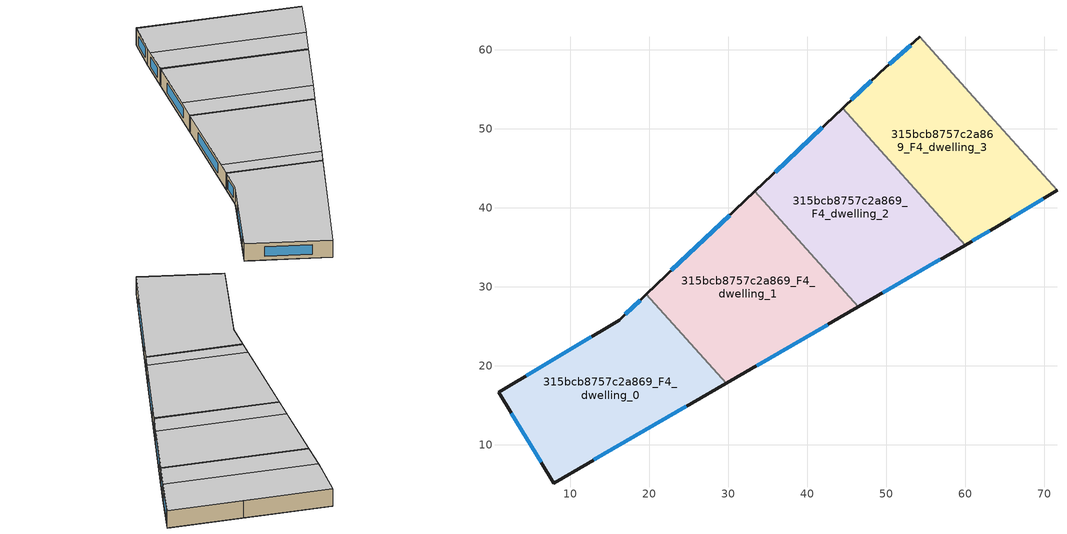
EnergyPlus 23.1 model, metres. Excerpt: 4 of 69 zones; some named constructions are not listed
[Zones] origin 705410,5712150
315bcb8757c2a869_F4_dwelling_0
 floor to 315bcb8757c2a869_F3_dwelling_0 (EU_floor_Construction): 29.74,17.76 19.65,29.05 16.2,25.78 0.94,16.64 7.95,5.14 z12
 wall outside (EU_wall_Construction): 29.74,17.76 7.95,5.14 0.94,16.64 16.2,25.78 19.65,29.05 z12:15
 wall to 315bcb8757c2a869_F4_dwelling_1 (EU_wall_Construction): 19.65,29.05 29.74,17.76 z12:15
 window (EU_Window_Construction): 6.33,7.8 2.56,13.98 / 4.47,18.75 12.67,23.66 / 17,26.53 18.85,28.29 / 24.7,14.84 12.99,8.06 z12.69:14.31
 ceiling to 315bcb8757c2a869_F5_dwelling_0 (EU_floor_Construction): 19.65,29.05 29.74,17.76 7.95,5.14 0.94,16.64 16.2,25.78 z15
315bcb8757c2a869_F4_dwelling_1
 floor to 315bcb8757c2a869_F3_dwelling_1 (EU_floor_Construction): 46.45,27.43 33.37,42.06 19.65,29.05 29.74,17.76 z12
 wall outside (EU_wall_Construction): 19.65,29.05 33.37,42.06 / 46.45,27.43 29.74,17.76 z12:15
 wall to 315bcb8757c2a869_F4_dwelling_2 (EU_wall_Construction): 33.37,42.06 46.45,27.43 z12:15
 window (EU_Window_Construction): 22.83,32.06 30.19,39.05 / 42.58,25.19 33.61,20 z12.69:14.31
 ceiling to 315bcb8757c2a869_F5_dwelling_1 (EU_floor_Construction): 33.37,42.06 46.45,27.43 32.09,19.12 21.58,30.88 z15
 ceiling to 315bcb8757c2a869_F5_dwelling_0 (EU_floor_Construction): 21.58,30.88 32.09,19.12 29.74,17.76 19.65,29.05 z15
315bcb8757c2a869_F4_dwelling_2
 floor to 315bcb8757c2a869_F3_dwelling_2 (EU_floor_Construction): 60,35.27 44.49,52.61 33.37,42.06 46.45,27.43 z12
 wall outside (EU_wall_Construction): 33.37,42.06 44.49,52.61 / 60,35.27 46.45,27.43 z12:15
 wall to 315bcb8757c2a869_F4_dwelling_3 (EU_wall_Construction): 44.49,52.61 60,35.27 z12:15
 window (EU_Window_Construction): 35.94,44.5 41.92,50.17 / 56.86,33.46 49.59,29.25 z12.69:14.31
 ceiling to 315bcb8757c2a869_F5_dwelling_2 (EU_floor_Construction): 44.49,52.61 60,35.27 50.06,29.52 36.34,44.88 z15
 ceiling to 315bcb8757c2a869_F5_dwelling_1 (EU_floor_Construction): 36.34,44.88 50.06,29.52 46.45,27.43 33.37,42.06 z15
315bcb8757c2a869_F4_dwelling_3
 floor to 315bcb8757c2a869_F3_dwelling_3 (EU_floor_Construction): 71.63,42.19 54.27,61.61 49.23,57.1 44.49,52.61 60,35.27 64.04,37.61 z12
 wall outside (EU_wall_Construction): 71.63,42.19 64.04,37.61 60,35.27 / 44.49,52.61 49.23,57.1 54.27,61.61 z12:15
 wall to 315bcb8757c2a869_F4_dwelling_4 (EU_wall_Construction): 54.27,61.61 63.69,51.08 z12:15
 wall to 315bcb8757c2a869_F4_dwelling_5 (EU_wall_Construction): 63.69,51.08 71.63,42.19 z12:15
 window (EU_Window_Construction): 69.88,41.13 65.79,38.67 / 63.1,37.07 60.93,35.81 / 45.59,53.65 48.13,56.06 / 50.39,58.15 53.11,60.57 z12.69:14.31
 ceiling to 315bcb8757c2a869_F5_dwelling_3 (EU_floor_Construction): 54.27,61.61 71.63,42.19 64.55,37.92 48.24,56.17 49.23,57.1 z15
 ceiling to 315bcb8757c2a869_F5_dwelling_2 (EU_floor_Construction): 48.24,56.17 64.55,37.92 64.04,37.61 60,35.27 44.49,52.61 z15
[SCHEDULE:FILE] Column Number=1; Rows to Skip at Top=0; Number of Hours of Data=8760; Column Separator=Comma; Interpolate to Timestep=No; Minutes per Item=60; Adjust Schedule for Daylight Savings=Yes
Name | File
EU_Step8_GainSchedule_315bcb8757c2a869_F3_dwelling_4_f000 | ../../schedules/315bcb8757c2a869/315bcb8757c2a869_F3_dwelling_4_f000_gain.csv
EU_Step8_GainSchedule_315bcb8757c2a869_F3_dwelling_5_f000 | ../../schedules/315bcb8757c2a869/315bcb8757c2a869_F3_dwelling_5_f000_gain.csv
EU_Step8_GainSchedule_315bcb8757c2a869_F3_dwelling_6_f000 | ../../schedules/315bcb8757c2a869/315bcb8757c2a869_F3_dwelling_6_f000_gain.csv
EU_Step8_GainSchedule_315bcb8757c2a869_F3_dwelling_7_f000 | ../../schedules/315bcb8757c2a869/315bcb8757c2a869_F3_dwelling_7_f000_gain.csv
EU_Step8_GainSchedule_315bcb8757c2a869_F3_dwelling_8_f000 | ../../schedules/315bcb8757c2a869/315bcb8757c2a869_F3_dwelling_8_f000_gain.csv
EU_Step8_GainSchedule_315bcb8757c2a869_F4_dwelling_0_f000 | ../../schedules/315bcb8757c2a869/315bcb8757c2a869_F4_dwelling_0_f000_gain.csv
EU_Step8_GainSchedule_315bcb8757c2a869_F4_dwelling_1_f000 | ../../schedules/315bcb8757c2a869/315bcb8757c2a869_F4_dwelling_1_f000_gain.csv
EU_Step8_GainSchedule_315bcb8757c2a869_F4_dwelling_2_f000 | ../../schedules/315bcb8757c2a869/315bcb8757c2a869_F4_dwelling_2_f000_gain.csv
EU_Step8_GainSchedule_315bcb8757c2a869_F4_dwelling_3_f000 | ../../schedules/315bcb8757c2a869/315bcb8757c2a869_F4_dwelling_3_f000_gain.csv
EU_Step8_GainSchedule_315bcb8757c2a869_F4_dwelling_4_f000 | ../../schedules/315bcb8757c2a869/315bcb8757c2a869_F4_dwelling_4_f000_gain.csv
EU_Step8_GainSchedule_315bcb8757c2a869_F4_dwelling_5_f000 | ../../schedules/315bcb8757c2a869/315bcb8757c2a869_F4_dwelling_5_f000_gain.csv
EU_Step8_GainSchedule_315bcb8757c2a869_F4_dwelling_6_f000 | ../../schedules/315bcb8757c2a869/315bcb8757c2a869_F4_dwelling_6_f000_gain.csv
EU_Step8_GainSchedule_315bcb8757c2a869_F4_dwelling_7_f000 | ../../schedules/315bcb8757c2a869/315bcb8757c2a869_F4_dwelling_7_f000_gain.csv
EU_Step8_GainSchedule_315bcb8757c2a869_F4_dwelling_8_f000 | ../../schedules/315bcb8757c2a869/315bcb8757c2a869_F4_dwelling_8_f000_gain.csv
EU_Step8_GainSchedule_315bcb8757c2a869_F5_dwelling_0_f000 | ../../schedules/315bcb8757c2a869/315bcb8757c2a869_F5_dwelling_0_f000_gain.csv
EU_Step8_GainSchedule_315bcb8757c2a869_F5_dwelling_1_f000 | ../../schedules/315bcb8757c2a869/315bcb8757c2a869_F5_dwelling_1_f000_gain.csv
EU_Step8_GainSchedule_315bcb8757c2a869_F5_dwelling_2_f000 | ../../schedules/315bcb8757c2a869/315bcb8757c2a869_F5_dwelling_2_f000_gain.csv
EU_Step8_GainSchedule_315bcb8757c2a869_F5_dwelling_3_f000 | ../../schedules/315bcb8757c2a869/315bcb8757c2a869_F5_dwelling_3_f000_gain.csv
EU_Step8_GainSchedule_315bcb8757c2a869_F5_dwelling_4_f000 | ../../schedules/315bcb8757c2a869/315bcb8757c2a869_F5_dwelling_4_f000_gain.csv
EU_Step8_GainSchedule_315bcb8757c2a869_F5_dwelling_5_f000 | ../../schedules/315bcb8757c2a869/315bcb8757c2a869_F5_dwelling_5_f000_gain.csv
EU_Step8_GainSchedule_315bcb8757c2a869_F5_dwelling_6_f000 | ../../schedules/315bcb8757c2a869/315bcb8757c2a869_F5_dwelling_6_f000_gain.csv
EU_Step8_GainSchedule_315bcb8757c2a869_F5_dwelling_7_f000 | ../../schedules/315bcb8757c2a869/315bcb8757c2a869_F5_dwelling_7_f000_gain.csv
EU_Step8_GainSchedule_315bcb8757c2a869_F6_dwelling_0_f000 | ../../schedules/315bcb8757c2a869/315bcb8757c2a869_F6_dwelling_0_f000_gain.csv
EU_Step8_GainSchedule_315bcb8757c2a869_F6_dwelling_1_f000 | ../../schedules/315bcb8757c2a869/315bcb8757c2a869_F6_dwelling_1_f000_gain.csv
EU_Step8_GainSchedule_315bcb8757c2a869_F6_dwelling_2_f000 | ../../schedules/315bcb8757c2a869/315bcb8757c2a869_F6_dwelling_2_f000_gain.csv
EU_Step8_GainSchedule_315bcb8757c2a869_F6_dwelling_3_f000 | ../../schedules/315bcb8757c2a869/315bcb8757c2a869_F6_dwelling_3_f000_gain.csv
EU_Step8_GainSchedule_315bcb8757c2a869_F6_dwelling_4_f000 | ../../schedules/315bcb8757c2a869/315bcb8757c2a869_F6_dwelling_4_f000_gain.csv
EU_Step8_GainSchedule_315bcb8757c2a869_F6_dwelling_5_f000 | ../../schedules/315bcb8757c2a869/315bcb8757c2a869_F6_dwelling_5_f000_gain.csv
EU_Step8_GainSchedule_315bcb8757c2a869_F6_dwelling_6_f000 | ../../schedules/315bcb8757c2a869/315bcb8757c2a869_F6_dwelling_6_f000_gain.csv
EU_Step8_GainSchedule_315bcb8757c2a869_F6_dwelling_7_f000 | ../../schedules/315bcb8757c2a869/315bcb8757c2a869_F6_dwelling_7_f000_gain.csv
